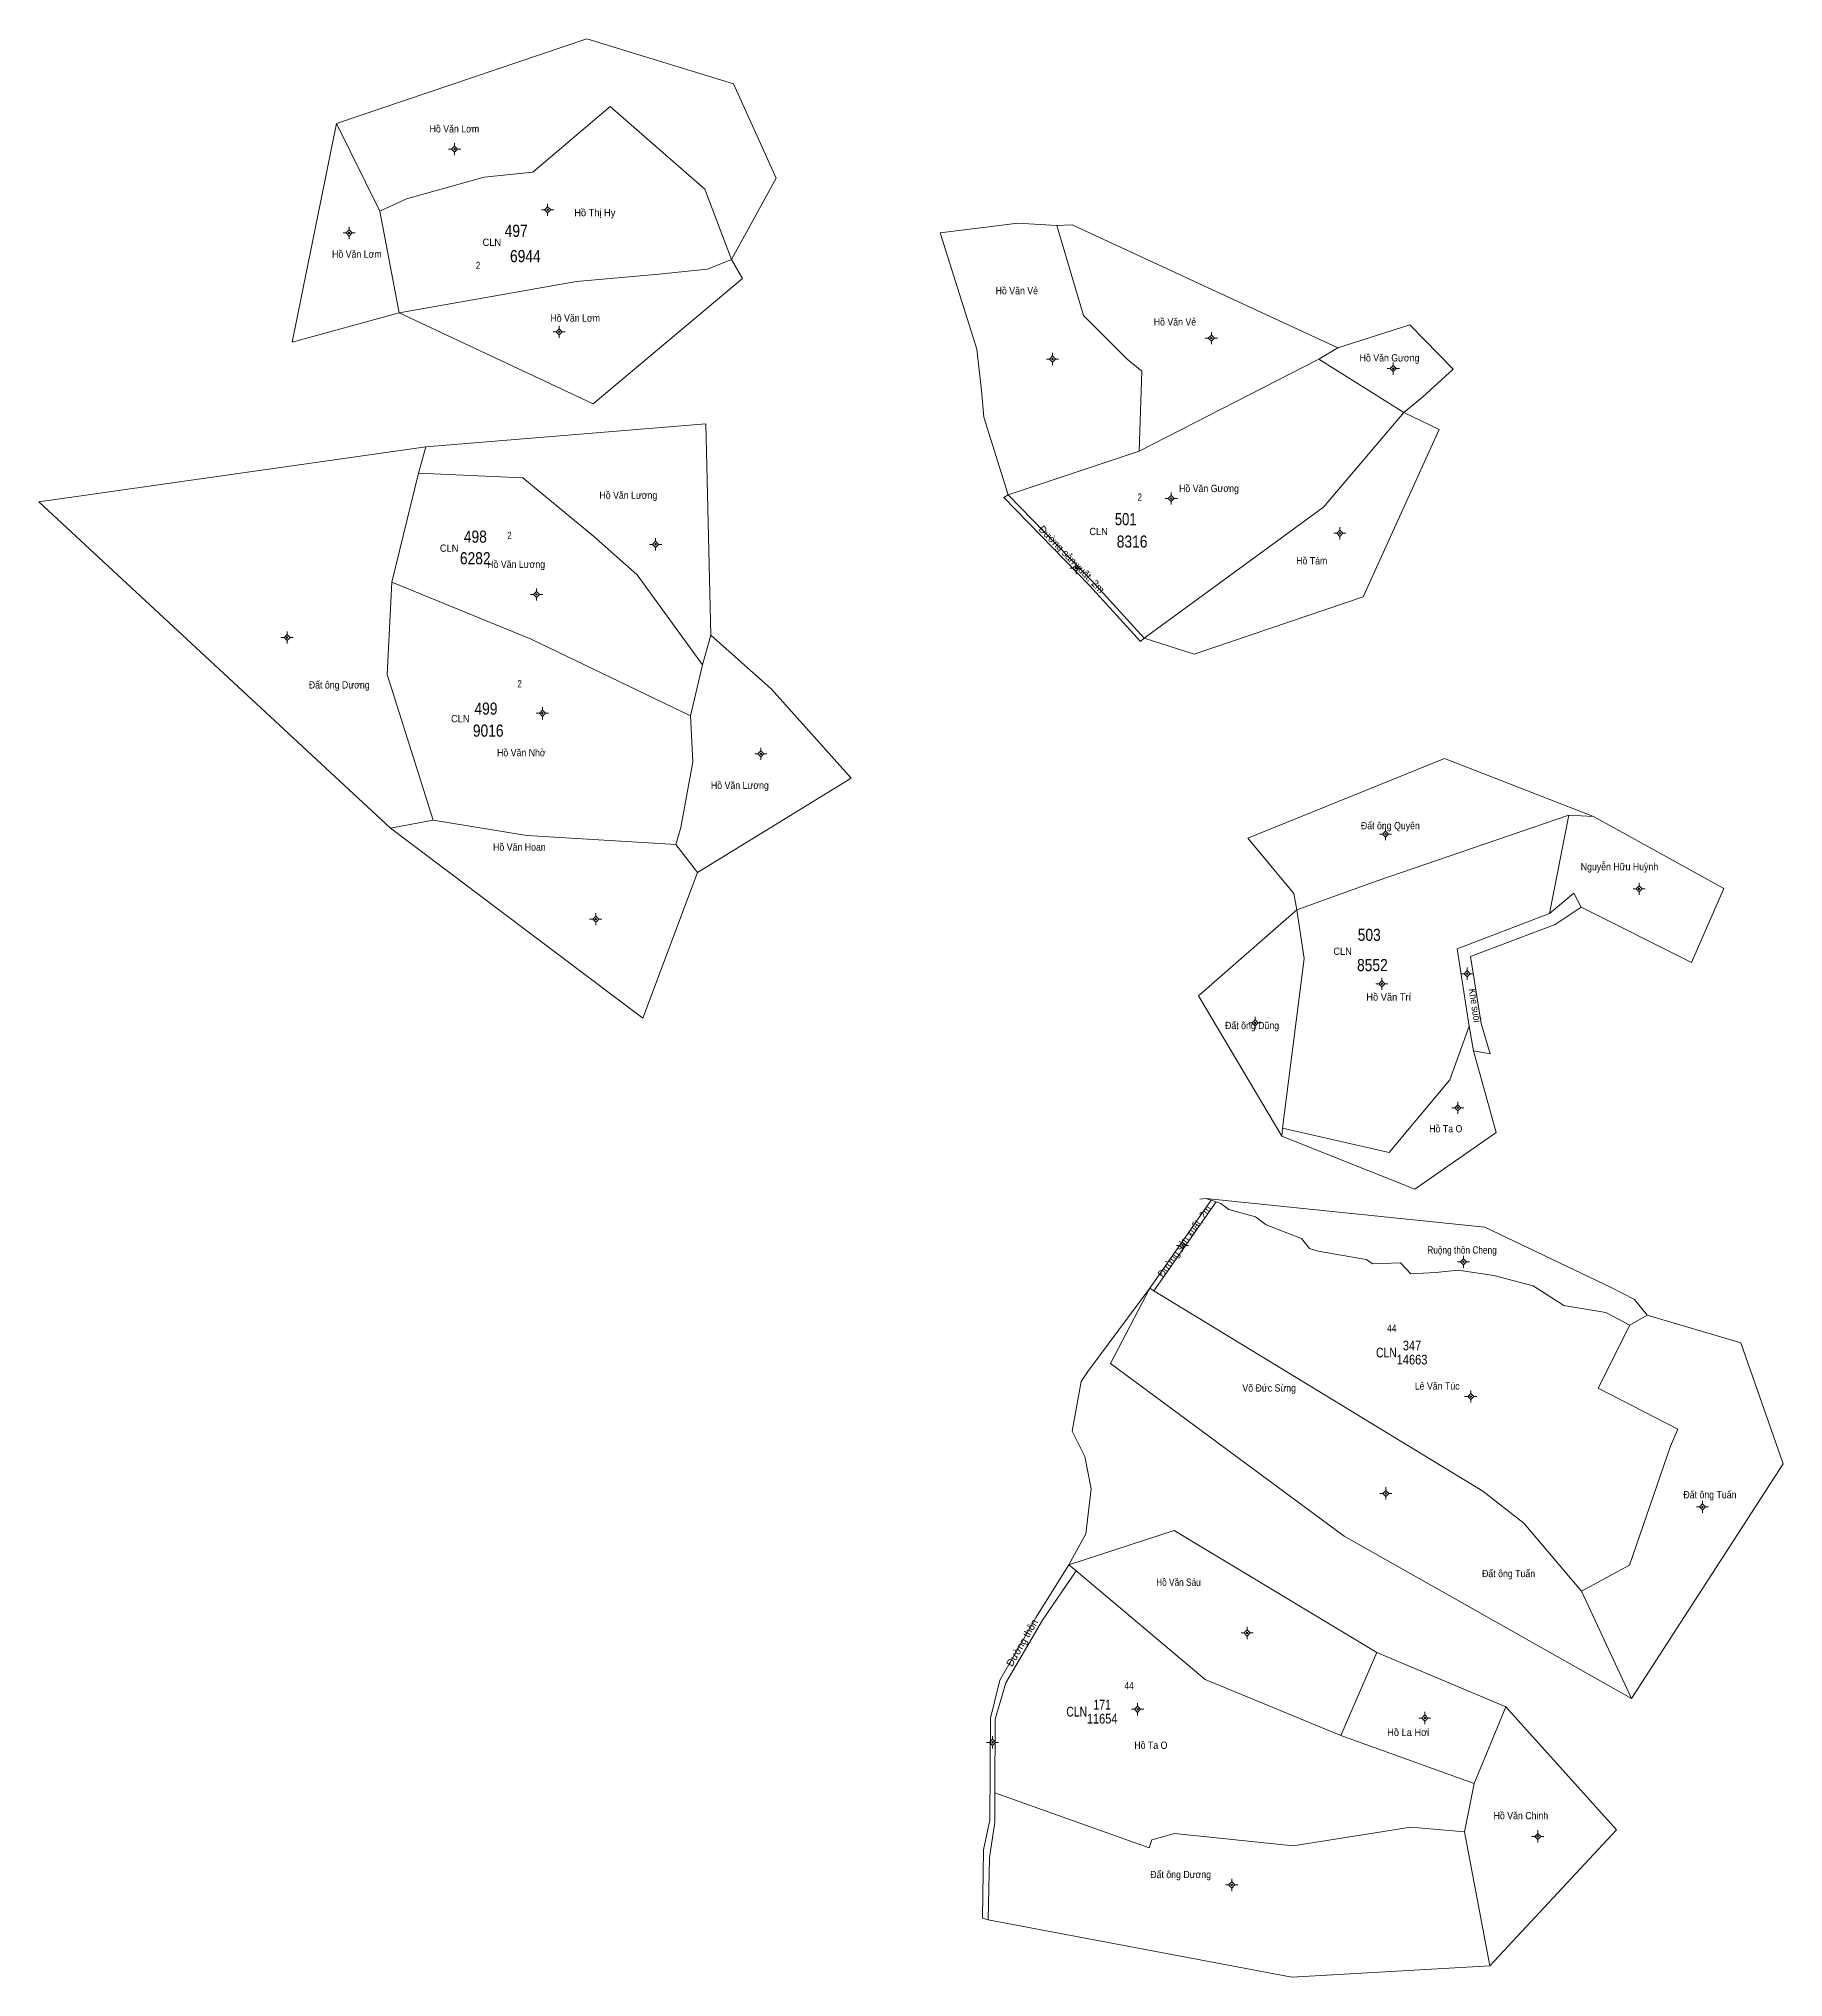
# Model space of a CAD drawing. Header units: metres. Extents: x 532111 to 534111, y 1847471 to 1850320.
# Drawn here: x 532111 to 532830, y 1849521 to 1850320 of the extents above; entities that cross this region are included whole.
import ezdxf
from ezdxf.enums import TextEntityAlignment as Align

# ---------------------------------------------------------------- set-up
doc = ezdxf.new("R2010")
doc.units = ezdxf.units.M
doc.header["$LTSCALE"] = 1.2
for name, color, linetype, lineweight in [('10', 7, 'Continuous', 13), ('11', 7, 'Continuous', 13), ('2', 7, 'Continuous', 13)]:
    doc.layers.add(name, color=color, linetype=linetype, lineweight=lineweight)
for name, color, linetype in [('22', 7, 'Continuous'), ('3', 7, 'Continuous'), ('4', 7, 'Continuous'), ('5', 7, 'Continuous'), ('63', 7, 'Continuous'), ('7', 7, 'Continuous'), ('8', 7, 'Continuous')]:
    doc.layers.add(name, color=color, linetype=linetype)

msp = doc.modelspace()

# ---------------------------------------------------------------- hatches: boundary and pattern name
at = {"layer": '11'}
for points in [[(532283.12, 1850274.49, 1), (532282.519, 1850274.49, 1)], [(532321.46, 1850249.5, 1), (532320.86, 1850249.5, 1)], [(532239.66, 1850239.95, 1), (532239.059, 1850239.95, 1)], [(532326.24, 1850199.24, 1), (532325.639, 1850199.24, 1)], [(532595.02, 1850196.62, 1), (532594.419, 1850196.62, 1)], [(532529.53, 1850188, 1), (532528.929, 1850188, 1)], [(532670.01, 1850184.05, 1), (532669.409, 1850184.05, 1)], [(532578.5, 1850130.5, 1), (532577.899, 1850130.5, 1)], [(532647.97, 1850116.17, 1), (532647.37, 1850116.17, 1)], [(532365.96, 1850111.63, 1), (532365.36, 1850111.63, 1)], [(532539.24, 1850101.82, 1), (532538.639, 1850101.82, 1)], [(532316.85, 1850091, 1), (532316.25, 1850091, 1)], [(532214.05, 1850073.24, 1), (532213.449, 1850073.24, 1)], [(532319.29, 1850042, 1), (532318.689, 1850042, 1)], [(532409.37, 1850025.27, 1), (532408.769, 1850025.27, 1)], [(532666.81, 1849992.18, 1), (532666.209, 1849992.18, 1)], [(532771.32, 1849969.66, 1), (532770.72, 1849969.66, 1)], [(532341.27, 1849957.2, 1), (532340.669, 1849957.2, 1)], [(532665.25, 1849930.5, 1), (532664.649, 1849930.5, 1)], [(532700.44, 1849934.7, 1), (532699.84, 1849934.7, 1)], [(532613.1, 1849914.39, 1), (532612.5, 1849914.39, 1)], [(532696.61, 1849879.42, 1), (532696.01, 1849879.42, 1)], [(532583.16, 1849822.64, 1), (532582.559, 1849822.64, 1)], [(532698.91, 1849815.96, 1), (532698.309, 1849815.96, 1)], [(532701.92, 1849760.44, 1), (532701.319, 1849760.44, 1)], [(532666.96, 1849720.52, 1), (532666.36, 1849720.52, 1)], [(532797.43, 1849714.97, 1), (532796.829, 1849714.97, 1)], [(532609.78, 1849663, 1), (532609.179, 1849663, 1)], [(532564.63, 1849631.54, 1), (532564.029, 1849631.54, 1)], [(532683.03, 1849627.95, 1), (532682.429, 1849627.95, 1)], [(532504.85, 1849617.92, 1), (532504.25, 1849617.92, 1)], [(532729.53, 1849579.18, 1), (532728.929, 1849579.18, 1)], [(532603.4, 1849559.15, 1), (532602.799, 1849559.15, 1)]]:
    msp.add_hatch(color=256, dxfattribs=at).paths.add_polyline_path(points)

# ---------------------------------------------------------------- linework, layer by layer
at = {"layer": '10'}
for p, q in [((532234.18, 1850285.03), (532252, 1850249)), ((532260, 1850207), (532252, 1850249)), ((532531, 1850243), (532537.34, 1850243.24)), ((532646.79, 1850192.58), (532537.34, 1850243.24)), ((532397, 1850229), (532401.46, 1850221.17)), ((532639, 1850188), (532646.79, 1850192.58)), ((532674, 1850166), (532681.69, 1850172.27)), ((532268, 1850141), (532271.02, 1850151.82)), ((532257, 1850096), (532268, 1850141)), ((532509.24, 1850130.95), (532511, 1850132)), ((532385, 1850062), (532388.4, 1850074.2)), ((532565.52, 1850071.65), (532567, 1850073)), ((532385, 1850062), (532380, 1850041)), ((532274, 1849998), (532256.39, 1849994.67)), ((532742, 1850000), (532734.15, 1849959.48)), ((532742, 1850000), (532752.26, 1849999.42)), ((532374, 1849988), (532382.97, 1849976.34)), ((532630, 1849961), (532628.67, 1849967.75)), ((532734.15, 1849959.48), (532744.11, 1849967.81)), ((532747.14, 1849962.13), (532744.11, 1849967.81)), ((532701, 1849913), (532702.76, 1849902.93)), ((532702.76, 1849902.93), (532709.59, 1849901.6)), ((532624, 1849871), (532623.72, 1849867.79)), ((532569.39, 1849805.08), (532594.69, 1849841.35)), ((532571.03, 1849803.94), (532596.66, 1849840.68)), ((532612.88, 1849834.47), (532617.3, 1849831.18)), ((532617.3, 1849831.18), (532631.81, 1849825.6)), ((532638.77, 1849820.33), (532658.55, 1849816.9)), ((532687.1, 1849811.6), (532696.43, 1849812.52)), ((532711.14, 1849810.29), (532696.43, 1849812.52)), ((532569.39, 1849805.08), (532543.82, 1849770.8)), ((532571.03, 1849803.94), (532569.39, 1849805.08)), ((532706.59, 1849721.38), (532571.03, 1849803.94)), ((532757.29, 1849795.1), (532740.06, 1849797.95)), ((532757.29, 1849795.1), (532767.18, 1849789.82)), ((532767.18, 1849789.82), (532774.37, 1849793.98)), ((532723.54, 1849708.22), (532706.59, 1849721.38)), ((532723.54, 1849708.22), (532747.33, 1849680.2)), ((532522.46, 1849669.52), (532536.01, 1849691.06)), ((532536.01, 1849691.06), (532539.05, 1849688.58)), ((532539.05, 1849688.58), (532592.18, 1849643.83)), ((532767.87, 1849635.97), (532747.33, 1849680.2)), ((532648.11, 1849620.71), (532662.97, 1849654.9)), ((532709.56, 1849525.87), (532699, 1849581)), ((532502.72, 1849544.79), (532500.42, 1849545.45))]:
    msp.add_line(p, q, dxfattribs=at)
for points in [[(532234.18, 1850285.03), (532337.28, 1850319.98), (532397.7, 1850301.44), (532415.3, 1850262.52), (532397, 1850229)], [(532252, 1850249), (532263, 1850254), (532295, 1850263), (532315, 1850265), (532347, 1850292), (532386, 1850258), (532397, 1850229)], [(532234.18, 1850285.03), (532215.82, 1850194.88), (532260, 1850207)], [(532531, 1850243), (532515, 1850244), (532483, 1850240), (532498, 1850192), (532500, 1850175), (532501, 1850164), (532511, 1850132)], [(532531, 1850243), (532542, 1850206), (532560, 1850188), (532566, 1850183), (532565, 1850150)], [(532397, 1850229), (532387, 1850225), (532367, 1850223), (532333, 1850220), (532260, 1850207)], [(532260, 1850207), (532339.94, 1850169.48), (532401.46, 1850221.17)], [(532646.79, 1850192.58), (532676.56, 1850202.1), (532694.39, 1850183.79), (532681.69, 1850172.27)], [(532511, 1850132), (532565, 1850150), (532639, 1850188), (532674, 1850166)], [(532388.4, 1850074.2), (532386.42, 1850161.26), (532271.02, 1850151.82)], [(532674, 1850166), (532641, 1850127), (532567, 1850073)], [(532567, 1850073), (532587.6, 1850066.34), (532657.29, 1850089.97), (532688.63, 1850159.02), (532674, 1850166)], [(532271.02, 1850151.82), (532111.42, 1850129.18), (532256.39, 1849994.67)], [(532268, 1850141), (532311, 1850139), (532340, 1850115), (532358, 1850099), (532385, 1850062)], [(532565.52, 1850071.65), (532544.54, 1850094.63), (532509.24, 1850130.95)], [(532511, 1850132), (532546, 1850096), (532567, 1850073)], [(532274, 1849998), (532255, 1850058), (532257, 1850096)], [(532380, 1850041), (532314.42, 1850072.61), (532257, 1850096)], [(532382.97, 1849976.34), (532446.31, 1850015.27), (532413.44, 1850051.88), (532388.4, 1850074.2)], [(532380, 1850041), (532381, 1850022), (532376, 1849995), (532374, 1849988)], [(532752.26, 1849999.42), (532690.86, 1850023.36), (532609.78, 1849990.51), (532628.67, 1849967.75)], [(532256.39, 1849994.67), (532360.4, 1849916.4), (532382.97, 1849976.34)], [(532374, 1849988), (532312.56, 1849991.7), (532274, 1849998)], [(532630, 1849961), (532663, 1849973), (532742, 1850000)], [(532752.26, 1849999.42), (532806, 1849969.81), (532792.6, 1849939.32), (532747.14, 1849962.13)], [(532630, 1849961), (532589.39, 1849925.56), (532623.72, 1849867.79)], [(532624, 1849871), (532633, 1849941), (532630, 1849961)], [(532747.14, 1849962.13), (532736.45, 1849955.01), (532701.57, 1849941.76), (532705.89, 1849914.1), (532709.59, 1849901.6)], [(532734.15, 1849959.48), (532696, 1849945), (532701, 1849913)], [(532701, 1849913), (532693, 1849891), (532668, 1849861), (532624, 1849871)], [(532623.72, 1849867.79), (532678.65, 1849845.85), (532712.11, 1849869.25), (532702.76, 1849902.93)], [(532598.61, 1849840.01), (532596.66, 1849840.68), (532594.69, 1849841.35), (532592.49, 1849842.1), (532589.99, 1849841.77)], [(532592.49, 1849842.1), (532707.49, 1849830.26), (532759.47, 1849805.32)], [(532612.88, 1849834.47), (532601.86, 1849837.57), (532598.61, 1849840.01)], [(532631.81, 1849825.6), (532635.14, 1849821.5), (532638.77, 1849820.33)], [(532658.55, 1849816.9), (532661.25, 1849815.08), (532672.74, 1849815.6)], [(532672.74, 1849815.6), (532676.99, 1849811.01), (532687.1, 1849811.6)], [(532711.14, 1849810.29), (532727.31, 1849806.04), (532740.06, 1849797.95)], [(532767.87, 1849635.97), (532649.47, 1849702.93), (532553.12, 1849774.07), (532569.39, 1849805.08)], [(532774.37, 1849793.98), (532769.16, 1849800.49), (532759.47, 1849805.32)], [(532767.87, 1849635.97), (532830.43, 1849732.74), (532812.94, 1849782.59), (532774.37, 1849793.98)], [(532747.33, 1849680.2), (532767, 1849691), (532784, 1849740), (532787, 1849747), (532754.13, 1849763.86), (532767.18, 1849789.82)], [(532543.82, 1849770.8), (532541.06, 1849766.67), (532537.37, 1849746.2)], [(532536.01, 1849691.06), (532542.98, 1849703.83), (532545.12, 1849722.36), (532542.55, 1849735.75), (532537.37, 1849746.2)], [(532662.97, 1849654.9), (532579.46, 1849705.29), (532536.01, 1849691.06)], [(532539.05, 1849688.58), (532525.18, 1849668.32), (532510.02, 1849642.45), (532505.55, 1849627.43), (532505.49, 1849597.18)], [(532522.46, 1849669.52), (532507.51, 1849643.49), (532503.63, 1849627.83)], [(532662.97, 1849654.9), (532716.11, 1849632.5), (532703, 1849601)], [(532592.18, 1849643.83), (532648.11, 1849620.71), (532703, 1849601), (532699, 1849581)], [(532500.42, 1849545.45), (532500.79, 1849573.67), (532503.4, 1849585.84), (532503.63, 1849627.83)], [(532716.11, 1849632.5), (532761.66, 1849581.91), (532709.56, 1849525.87)], [(532502.72, 1849544.79), (532503.25, 1849570.39), (532505.46, 1849585.03), (532505.49, 1849597.18)], [(532505.49, 1849597.18), (532569.06, 1849574.51), (532570.14, 1849577.81)], [(532628.38, 1849575.31), (532579.59, 1849580.31), (532570.14, 1849577.81)], [(532699, 1849581), (532677, 1849583), (532628.38, 1849575.31)], [(532709.56, 1849525.87), (532627.94, 1849521.13), (532502.72, 1849544.79)]]:
    msp.add_lwpolyline(points, dxfattribs=at)
at = {"layer": '11'}
for p, q in [((532281.57, 1850274.49), (532280.32, 1850274.49)), ((532282.82, 1850276.99), (532282.82, 1850275.74)), ((532282.82, 1850273.24), (532282.82, 1850271.99)), ((532285.32, 1850274.49), (532284.07, 1850274.49)), ((532319.91, 1850249.5), (532318.66, 1850249.5)), ((532321.16, 1850252), (532321.16, 1850250.75)), ((532323.66, 1850249.5), (532322.41, 1850249.5)), ((532239.36, 1850242.45), (532239.36, 1850241.2)), ((532321.16, 1850248.25), (532321.16, 1850247)), ((532238.11, 1850239.95), (532236.86, 1850239.95)), ((532239.36, 1850238.7), (532239.36, 1850237.45)), ((532241.86, 1850239.95), (532240.61, 1850239.95)), ((532325.94, 1850201.74), (532325.94, 1850200.49)), ((532324.69, 1850199.24), (532323.44, 1850199.24)), ((532325.94, 1850197.99), (532325.94, 1850196.74)), ((532328.44, 1850199.24), (532327.19, 1850199.24)), ((532593.47, 1850196.62), (532592.22, 1850196.62)), ((532594.72, 1850199.12), (532594.72, 1850197.87)), ((532594.72, 1850195.37), (532594.72, 1850194.12)), ((532597.22, 1850196.62), (532595.97, 1850196.62)), ((532527.98, 1850188), (532526.73, 1850188)), ((532529.23, 1850190.5), (532529.23, 1850189.25)), ((532529.23, 1850186.75), (532529.23, 1850185.5)), ((532531.73, 1850188), (532530.48, 1850188)), ((532669.71, 1850186.55), (532669.71, 1850185.3)), ((532668.46, 1850184.05), (532667.21, 1850184.05)), ((532669.71, 1850182.8), (532669.71, 1850181.55)), ((532672.21, 1850184.05), (532670.96, 1850184.05)), ((532576.95, 1850130.5), (532575.7, 1850130.5)), ((532578.2, 1850133), (532578.2, 1850131.75)), ((532578.2, 1850129.25), (532578.2, 1850128)), ((532580.7, 1850130.5), (532579.45, 1850130.5)), ((532365.66, 1850114.13), (532365.66, 1850112.88)), ((532646.42, 1850116.17), (532645.17, 1850116.17)), ((532647.67, 1850118.67), (532647.67, 1850117.42)), ((532647.67, 1850114.92), (532647.67, 1850113.67)), ((532650.17, 1850116.17), (532648.92, 1850116.17)), ((532364.41, 1850111.63), (532363.16, 1850111.63)), ((532365.66, 1850110.38), (532365.66, 1850109.13)), ((532368.16, 1850111.63), (532366.91, 1850111.63)), ((532537.69, 1850101.82), (532536.44, 1850101.82)), ((532538.94, 1850104.32), (532538.94, 1850103.07)), ((532538.94, 1850100.57), (532538.94, 1850099.32)), ((532541.44, 1850101.82), (532540.19, 1850101.82)), ((532315.3, 1850091), (532314.05, 1850091)), ((532316.55, 1850093.5), (532316.55, 1850092.25)), ((532316.55, 1850089.75), (532316.55, 1850088.5)), ((532319.05, 1850091), (532317.8, 1850091)), ((532212.5, 1850073.24), (532211.25, 1850073.24)), ((532213.75, 1850075.74), (532213.75, 1850074.49)), ((532216.25, 1850073.24), (532215, 1850073.24)), ((532213.75, 1850071.99), (532213.75, 1850070.74)), ((532317.74, 1850042), (532316.49, 1850042)), ((532318.99, 1850044.5), (532318.99, 1850043.25)), ((532318.99, 1850040.75), (532318.99, 1850039.5)), ((532321.49, 1850042), (532320.24, 1850042)), ((532407.82, 1850025.27), (532406.57, 1850025.27)), ((532409.07, 1850027.77), (532409.07, 1850026.52)), ((532411.57, 1850025.27), (532410.32, 1850025.27)), ((532409.07, 1850024.02), (532409.07, 1850022.77)), ((532666.51, 1849994.68), (532666.51, 1849993.43)), ((532665.26, 1849992.18), (532664.01, 1849992.18)), ((532666.51, 1849990.93), (532666.51, 1849989.68)), ((532669.01, 1849992.18), (532667.76, 1849992.18)), ((532769.77, 1849969.66), (532768.52, 1849969.66)), ((532771.02, 1849972.16), (532771.02, 1849970.91)), ((532773.52, 1849969.66), (532772.27, 1849969.66)), ((532771.02, 1849968.41), (532771.02, 1849967.16)), ((532339.72, 1849957.2), (532338.47, 1849957.2)), ((532340.97, 1849959.7), (532340.97, 1849958.45)), ((532340.97, 1849955.95), (532340.97, 1849954.7)), ((532343.47, 1849957.2), (532342.22, 1849957.2)), ((532700.14, 1849937.2), (532700.14, 1849935.95)), ((532663.7, 1849930.5), (532662.45, 1849930.5)), ((532664.95, 1849933), (532664.95, 1849931.75)), ((532664.95, 1849929.25), (532664.95, 1849928)), ((532667.45, 1849930.5), (532666.2, 1849930.5)), ((532698.89, 1849934.7), (532697.64, 1849934.7)), ((532700.14, 1849933.45), (532700.14, 1849932.2)), ((532702.64, 1849934.7), (532701.39, 1849934.7)), ((532611.55, 1849914.39), (532610.3, 1849914.39)), ((532612.8, 1849916.89), (532612.8, 1849915.64)), ((532612.8, 1849913.14), (532612.8, 1849911.89)), ((532615.3, 1849914.39), (532614.05, 1849914.39)), ((532696.31, 1849881.92), (532696.31, 1849880.67)), ((532695.06, 1849879.42), (532693.81, 1849879.42)), ((532696.31, 1849878.17), (532696.31, 1849876.92)), ((532698.81, 1849879.42), (532697.56, 1849879.42)), ((532582.86, 1849825.14), (532582.86, 1849823.89)), ((532581.61, 1849822.64), (532580.36, 1849822.64)), ((532582.86, 1849821.39), (532582.86, 1849820.14)), ((532585.36, 1849822.64), (532584.11, 1849822.64)), ((532698.61, 1849818.46), (532698.61, 1849817.21)), ((532697.36, 1849815.96), (532696.11, 1849815.96)), ((532698.61, 1849814.71), (532698.61, 1849813.46)), ((532701.11, 1849815.96), (532699.86, 1849815.96)), ((532701.62, 1849762.94), (532701.62, 1849761.69)), ((532700.37, 1849760.44), (532699.12, 1849760.44)), ((532701.62, 1849759.19), (532701.62, 1849757.94)), ((532704.12, 1849760.44), (532702.87, 1849760.44)), ((532666.66, 1849723.02), (532666.66, 1849721.77)), ((532665.41, 1849720.52), (532664.16, 1849720.52)), ((532666.66, 1849719.27), (532666.66, 1849718.02)), ((532669.16, 1849720.52), (532667.91, 1849720.52)), ((532795.88, 1849714.97), (532794.63, 1849714.97)), ((532797.13, 1849717.47), (532797.13, 1849716.22)), ((532797.13, 1849713.72), (532797.13, 1849712.47)), ((532799.63, 1849714.97), (532798.38, 1849714.97)), ((532609.48, 1849665.5), (532609.48, 1849664.25)), ((532608.23, 1849663), (532606.98, 1849663)), ((532609.48, 1849661.75), (532609.48, 1849660.5)), ((532611.98, 1849663), (532610.73, 1849663)), ((532564.33, 1849634.04), (532564.33, 1849632.79)), ((532563.08, 1849631.54), (532561.83, 1849631.54)), ((532564.33, 1849630.29), (532564.33, 1849629.04)), ((532566.83, 1849631.54), (532565.58, 1849631.54)), ((532681.48, 1849627.95), (532680.23, 1849627.95)), ((532682.73, 1849630.45), (532682.73, 1849629.2)), ((532682.73, 1849626.7), (532682.73, 1849625.45)), ((532685.23, 1849627.95), (532683.98, 1849627.95)), ((532503.3, 1849617.92), (532502.05, 1849617.92)), ((532504.55, 1849620.42), (532504.55, 1849619.17)), ((532507.05, 1849617.92), (532505.8, 1849617.92)), ((532504.55, 1849616.67), (532504.55, 1849615.42)), ((532727.98, 1849579.18), (532726.73, 1849579.18)), ((532729.23, 1849581.68), (532729.23, 1849580.43)), ((532729.23, 1849577.93), (532729.23, 1849576.68)), ((532731.73, 1849579.18), (532730.48, 1849579.18)), ((532603.1, 1849561.65), (532603.1, 1849560.4)), ((532601.85, 1849559.15), (532600.6, 1849559.15)), ((532603.1, 1849557.9), (532603.1, 1849556.65)), ((532605.6, 1849559.15), (532604.35, 1849559.15))]:
    msp.add_line(p, q, dxfattribs=at)
for points in [[(532282.82, 1850275.74), (532281.57, 1850274.49), (532282.82, 1850273.24), (532284.07, 1850274.49)], [(532321.16, 1850250.75), (532319.91, 1850249.5), (532321.16, 1850248.25), (532322.41, 1850249.5)], [(532239.36, 1850241.2), (532238.11, 1850239.95), (532239.36, 1850238.7), (532240.61, 1850239.95)], [(532325.94, 1850200.49), (532324.69, 1850199.24), (532325.94, 1850197.99), (532327.19, 1850199.24)], [(532594.72, 1850197.87), (532593.47, 1850196.62), (532594.72, 1850195.37), (532595.97, 1850196.62)], [(532529.23, 1850189.25), (532527.98, 1850188), (532529.23, 1850186.75), (532530.48, 1850188)], [(532669.71, 1850185.3), (532668.46, 1850184.05), (532669.71, 1850182.8), (532670.96, 1850184.05)], [(532578.2, 1850131.75), (532576.95, 1850130.5), (532578.2, 1850129.25), (532579.45, 1850130.5)], [(532365.66, 1850112.88), (532364.41, 1850111.63), (532365.66, 1850110.38), (532366.91, 1850111.63)], [(532647.67, 1850117.42), (532646.42, 1850116.17), (532647.67, 1850114.92), (532648.92, 1850116.17)], [(532538.94, 1850103.07), (532537.69, 1850101.82), (532538.94, 1850100.57), (532540.19, 1850101.82)], [(532316.55, 1850092.25), (532315.3, 1850091), (532316.55, 1850089.75), (532317.8, 1850091)], [(532213.75, 1850074.49), (532212.5, 1850073.24), (532213.75, 1850071.99), (532215, 1850073.24)], [(532318.99, 1850043.25), (532317.74, 1850042), (532318.99, 1850040.75), (532320.24, 1850042)], [(532409.07, 1850026.52), (532407.82, 1850025.27), (532409.07, 1850024.02), (532410.32, 1850025.27)], [(532666.51, 1849993.43), (532665.26, 1849992.18), (532666.51, 1849990.93), (532667.76, 1849992.18)], [(532771.02, 1849970.91), (532769.77, 1849969.66), (532771.02, 1849968.41), (532772.27, 1849969.66)], [(532340.97, 1849958.45), (532339.72, 1849957.2), (532340.97, 1849955.95), (532342.22, 1849957.2)], [(532664.95, 1849931.75), (532663.7, 1849930.5), (532664.95, 1849929.25), (532666.2, 1849930.5)], [(532700.14, 1849935.95), (532698.89, 1849934.7), (532700.14, 1849933.45), (532701.39, 1849934.7)], [(532612.8, 1849915.64), (532611.55, 1849914.39), (532612.8, 1849913.14), (532614.05, 1849914.39)], [(532696.31, 1849880.67), (532695.06, 1849879.42), (532696.31, 1849878.17), (532697.56, 1849879.42)], [(532582.86, 1849823.89), (532581.61, 1849822.64), (532582.86, 1849821.39), (532584.11, 1849822.64)], [(532698.61, 1849817.21), (532697.36, 1849815.96), (532698.61, 1849814.71), (532699.86, 1849815.96)], [(532701.62, 1849761.69), (532700.37, 1849760.44), (532701.62, 1849759.19), (532702.87, 1849760.44)], [(532666.66, 1849721.77), (532665.41, 1849720.52), (532666.66, 1849719.27), (532667.91, 1849720.52)], [(532797.13, 1849716.22), (532795.88, 1849714.97), (532797.13, 1849713.72), (532798.38, 1849714.97)], [(532609.48, 1849664.25), (532608.23, 1849663), (532609.48, 1849661.75), (532610.73, 1849663)], [(532564.33, 1849632.79), (532563.08, 1849631.54), (532564.33, 1849630.29), (532565.58, 1849631.54)], [(532682.73, 1849629.2), (532681.48, 1849627.95), (532682.73, 1849626.7), (532683.98, 1849627.95)], [(532504.55, 1849619.17), (532503.3, 1849617.92), (532504.55, 1849616.67), (532505.8, 1849617.92)], [(532729.23, 1849580.43), (532727.98, 1849579.18), (532729.23, 1849577.93), (532730.48, 1849579.18)], [(532603.1, 1849560.4), (532601.85, 1849559.15), (532603.1, 1849557.9), (532604.35, 1849559.15)]]:
    msp.add_lwpolyline(points, close=True, dxfattribs=at)
for centre in [(532282.819, 1850274.49), (532321.16, 1850249.5), (532239.36, 1850239.95), (532325.939, 1850199.24), (532594.72, 1850196.62), (532529.23, 1850188), (532669.709, 1850184.05), (532578.199, 1850130.5), (532647.67, 1850116.17), (532365.66, 1850111.63), (532538.939, 1850101.82), (532316.55, 1850091), (532213.75, 1850073.24), (532318.99, 1850042), (532409.069, 1850025.27), (532666.51, 1849992.18), (532771.02, 1849969.66), (532340.97, 1849957.2), (532664.949, 1849930.5), (532700.14, 1849934.7), (532612.8, 1849914.39), (532696.31, 1849879.42), (532582.86, 1849822.64), (532698.61, 1849815.96), (532701.62, 1849760.44), (532666.66, 1849720.52), (532797.13, 1849714.97), (532609.48, 1849663), (532564.329, 1849631.54), (532682.73, 1849627.95), (532504.55, 1849617.92), (532729.23, 1849579.18), (532603.1, 1849559.15)]:
    msp.add_circle(centre, 0.3, dxfattribs=at)

# ---------------------------------------------------------------- texts
at = {"layer": '2'}
for s, width, p in [('Hồ Văn Lơm', 0.9, (532282.725, 1850281.37)), ('Hồ Thị Hy', 0.95, (532340.605, 1850246.83)), ('Hồ Văn Lơm', 0.9, (532242.525, 1850229.73)), ('Hồ Văn Vẻ', 0.9, (532514.54, 1850214.65)), ('Hồ Văn Lơm', 0.9, (532332.535, 1850203.38)), ('Hồ Văn Vẻ', 0.9, (532579.71, 1850201.82)), ('Hồ Văn Gương', 0.9, (532668.16, 1850186.99)), ('Hồ Văn Lương', 0.9, (532354.435, 1850130.39)), ('Hồ Văn Gương', 0.9, (532593.74, 1850133.17)), ('Hồ Văn Lương', 0.9, (532308.185, 1850101.91)), ('Hồ Tám', 0.9, (532636.11, 1850103.4)), ('Đất ông Dương', 0.9, (532235.265, 1850052.22)), ('Hồ Văn Nhờ', 0.9, (532310.33, 1850024.29)), ('Hồ Văn Lương', 0.9, (532400.395, 1850010.83)), ('Đất ông Quyên', 0.9, (532668.505, 1849994.2)), ('Hồ Văn Hoan', 0.9, (532309.525, 1849985.37)), ('Nguyễn Hữu Huỳnh', 0.9, (532762.935, 1849977.27)), ('Hồ Văn Trí', 0.95, (532667.83, 1849923.6)), ('Đất ông Dũng', 0.9, (532611.5, 1849911.86)), ('Hồ Ta O', 0.9, (532691.355, 1849869.32)), ('Ruộng thôn Cheng', 0.85, (532698.045, 1849819.34)), ('Võ Đức Sừng', 0.9, (532618.55, 1849762.48)), ('Lê Văn Túc', 0.9, (532687.8, 1849763.28)), ('Đất ông Tuấn', 0.9, (532800.215, 1849718.5)), ('Đất ông Tuấn', 0.9, (532717.225, 1849686)), ('Hồ Văn Sáu', 0.85, (532581.165, 1849682.42)), ('Hồ Ta O', 0.9, (532569.805, 1849615.24)), ('Hồ La Hơi', 0.95, (532675.865, 1849620.54)), ('Hồ Văn Chinh', 0.9, (532722.3, 1849586.25)), ('Đất ông Dương', 0.9, (532582.065, 1849561.97))]:
    msp.add_text(s, height=3, dxfattribs=dict(at, width=width)).set_placement(p, align=Align.CENTER)
at = {"layer": '22', "width": 0.9}
msp.add_text('Khe suối', height=3, rotation=278.877, dxfattribs=at).set_placement((532701.853, 1849921.411), align=Align.CENTER)
at = {"layer": '3', "width": 0.95}
for p in [(532298.16, 1850234.6), (532548.25, 1850115.43), (532280.57, 1850108.56), (532285.16, 1850038.28), (532648.83, 1849942.42)]:
    msp.add_text('CLN', height=3, dxfattribs=at).set_placement(p, align=Align.CENTER)
at = {"layer": '3', "width": 0.8}
for p in [(532672.36, 1849776.55), (532544.67, 1849628.57)]:
    msp.add_text('CLN ', height=4, dxfattribs=at).set_placement(p, align=Align.RIGHT)
at = {"layer": '4'}
for s, height, width, p in [('497', 5, 0.85, (532308.195, 1850238.35)), ('501', 5, 0.8, (532559.425, 1850119.53)), ('498', 5, 0.85, (532291.365, 1850112.3)), ('499', 5, 0.85, (532295.745, 1850041.43)), ('503', 5, 0.85, (532659.8, 1849948.21)), ('347', 4, 0.85, (532677.43, 1849779.44)), ('171', 4, 0.8, (532549.72, 1849631.46))]:
    msp.add_text(s, height=height, dxfattribs=dict(at, width=width)).set_placement(p, align=Align.CENTER)
at = {"layer": '5', "width": 0.85}
for s, height, p in [('6944', 5, (532311.97, 1850227.91)), ('8316', 5, (532562.055, 1850110.28)), ('6282', 5, (532291.32, 1850103.4)), ('9016', 5, (532296.665, 1850032.36)), ('8552', 5, (532661.1, 1849935.74)), ('14663', 4, (532677.44, 1849773.66)), ('11654', 4, (532549.72, 1849625.68))]:
    msp.add_text(s, height=height, dxfattribs=at).set_placement(p, align=Align.CENTER)
at = {"layer": '63'}
msp.add_text('D', height=0.01, dxfattribs=at).set_placement((532589.995, 1849841.77), align=Align.CENTER)
at = {"layer": '7'}
for s, width, p in [('2', 0.8, (532292.445, 1850225.05)), ('2', 0.8, (532565.205, 1850129.59)), ('2', 0.8, (532305.415, 1850113.84)), ('2', 0.8, (532309.595, 1850052.67)), ('44', 0.85, (532669.1, 1849787.1)), ('44', 0.85, (532560.84, 1849639.81))]:
    msp.add_text(s, height=3, dxfattribs=dict(at, width=width)).set_placement(p, align=Align.CENTER)
at = {"layer": '8'}
for s, rotation, p in [('Đường sản xuất, 2m', 314.184, (532536.077, 1850104.435)), ('Đường thôn', 60.13, (532517.987, 1849658.223))]:
    msp.add_text(s, height=3, rotation=rotation, dxfattribs=at).set_placement(p, align=Align.CENTER)
at = {"layer": '8', "width": 0.95}
msp.add_text('Đường sản xuất, 2m', height=3, rotation=54.782, dxfattribs=at).set_placement((532584.873, 1849823.59), align=Align.CENTER)

doc.saveas('drawing.dxf')
